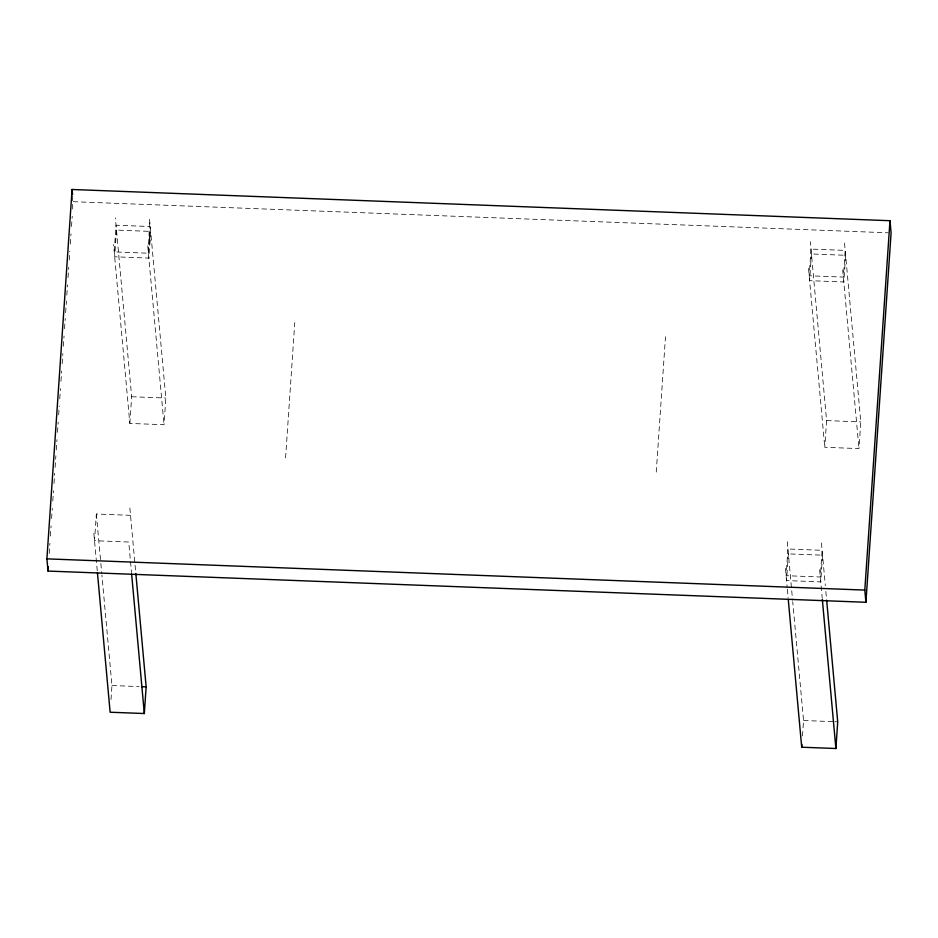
<?xml version="1.0" encoding="UTF-8"?>
<svg xmlns="http://www.w3.org/2000/svg" width="938" height="938" viewBox="0 0 938 938"><rect width="100%" height="100%" fill="white"/><g stroke="black" fill="none" stroke-linecap="round" stroke-linejoin="round"><path stroke-width="0.7" stroke-dasharray="4.69 3.52" d="M148.415 253.213L150.232 226.527L116.042 225.226L114.225 251.912L148.415 253.213L149.564 219.211L165.838 398.04L164.021 424.726L129.831 423.425L113.557 244.595M49.21 553.537L49.902 543.325M50.394 536.02L51.098 525.808M51.59 518.503L52.294 508.279M52.786 500.986L53.489 490.762M53.982 483.469L54.685 473.244M55.084 467.405L55.881 455.727M56.268 449.888L56.972 439.664M57.464 432.359L58.168 422.147M58.66 414.842L59.258 406.084M59.762 398.791L60.454 388.567M60.958 381.262L61.65 371.049M62.143 363.745L62.846 353.52M63.338 346.228L64.042 336.003M64.534 328.71L65.238 318.486M65.637 312.647L66.434 300.969M66.833 295.13L67.524 284.906M68.017 277.613L68.72 267.389M69.213 260.084L69.811 251.325M70.315 244.032L71.007 233.808M71.511 226.504L72.203 216.291M72.695 208.986L72.683 196.019M130.534 515.325L96.344 514.024L94.527 540.71L128.717 542.023L131.496 572.543M111.001 699.584L111.962 685.537L101.902 575.076M129.831 423.425L131.648 396.739L115.374 217.897M285.562 457.943L294.79 322.602M656.248 472.095L665.488 336.754M802.482 735.967L803.538 720.513L792.716 601.704M844.517 243.071L860.791 421.912L858.974 448.599L824.783 447.297L826.601 420.599L810.326 241.769M73.199 201.693L888.169 232.8M826.601 420.599L860.791 421.912M131.648 396.739L165.838 398.04M111.962 685.537L139.023 686.569M803.538 720.513L833.448 721.662M834.867 721.709L837.716 721.826M842.687 269.769L858.974 448.599M808.509 268.467L824.783 447.297M821.442 542.985L825.323 585.617M825.85 591.421L826.507 598.655M819.624 569.683L822.192 597.823M787.263 541.683L792.587 600.25M785.434 568.369L787.205 587.821M787.345 589.275L788.131 597.963M149.588 236.001L150.033 240.878M149.447 237.971L149.892 242.848M147.747 245.897L164.021 424.726M129.866 508.009L135.693 572.016M96.344 514.024L100.718 561.991M100.847 563.445L101.773 573.622M93.859 533.394L97.306 571.242M116.488 230.103L114.671 256.789L148.861 258.102L150.678 231.405L116.488 230.103M787.92 549L786.103 575.698L820.293 576.999L822.11 550.313L787.92 549M788.366 553.889L786.548 580.575L820.738 581.888L822.556 555.19L788.366 553.889M810.995 249.086L809.177 275.784L843.356 277.085L845.185 250.399L810.995 249.086M811.44 253.975L809.611 280.661L843.801 281.975L845.619 255.277L811.44 253.975"/><path stroke-width="1.41" d="M46.9 558.86L72.085 189.488L889.986 220.711L891.1 232.905L865.915 602.278L48.014 571.066L46.9 558.86L864.801 590.084L865.915 602.278M48.014 571.066L48.307 566.681M97.435 572.696L110.133 712.223L144.323 713.537L146.14 686.839L135.834 573.47M826.648 600.109L837.716 721.826L835.899 748.512L801.709 747.211L801.908 744.397M864.801 590.084L889.986 220.711M141.873 686.675L146.14 686.839M822.321 599.265L835.899 748.512M788.26 599.417L801.709 747.211M131.625 573.997L144.323 713.537M72.085 189.488L72.554 194.6"/></g></svg>
